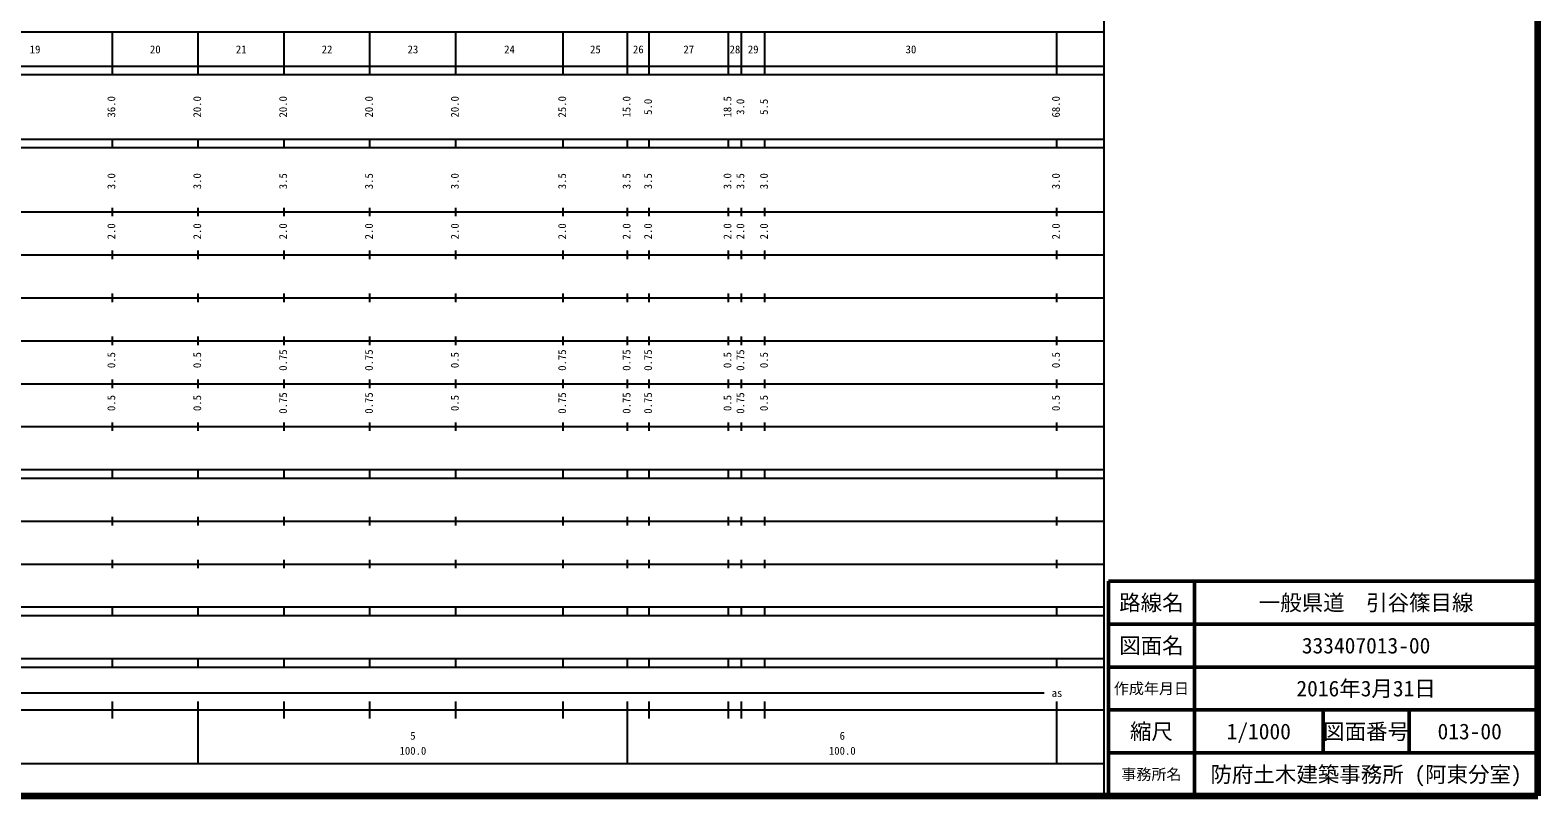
# Model space of a CAD drawing. Units: millimetres on the paper, enlarged 1000 times. Extents: x 40000 to 680000, y 20000 to 380000.
# Drawn here: x 328851 to 680000, y 20000 to 198357 of the extents above; entities that cross this region are included whole.
import ezdxf
from ezdxf.enums import TextEntityAlignment as Align

# ---------------------------------------------------------------- set-up
doc = ezdxf.new("R2010")
doc.units = ezdxf.units.MM
doc.header["$LTSCALE"] = 1000
for name, color, linetype, lineweight in [('M-TTL', 2, 'Continuous', 140), ('M-TTL-BAND', 7, 'Continuous', 25), ('M-TTL-FRAM', 2, 'Continuous', 50), ('M-TTL-LINE', 7, 'Continuous', 50)]:
    doc.layers.add(name, color=color, linetype=linetype, lineweight=lineweight)
doc.layers.add('M-TTL-TXT', color=7, linetype='Continuous')
doc.styles.add('ＭＳ ゴシック', font='')
doc.styles.get('ＭＳ ゴシック').set_extended_font_data('MS Gothic')

msp = doc.modelspace()

# ---------------------------------------------------------------- linework, layer by layer
at = {"layer": 'M-TTL'}
for p, q in [((680000, 20000), (680000, 380000)), ((40000, 20000), (680000, 20000))]:
    msp.add_line(p, q, dxfattribs=at)
at = {"layer": 'M-TTL-BAND'}
for p, q in [((579000, 20000), (579000, 370000)), ((68000, 198000), (579000, 198000)), ((348000, 188000), (348000, 198000)), ((368000, 188000), (368000, 198000)), ((388000, 188000), (388000, 198000)), ((408000, 188000), (408000, 198000)), ((428000, 188000), (428000, 198000)), ((453000, 188000), (453000, 198000)), ((468000, 188000), (468000, 198000)), ((473000, 188000), (473000, 198000)), ((491500, 188000), (491500, 198000)), ((494500, 188000), (494500, 198000)), ((500000, 188000), (500000, 198000)), ((568000, 188000), (568000, 198000)), ((40000, 190000), (579000, 190000)), ((40000, 188000), (579000, 188000)), ((40000, 173000), (579000, 173000)), ((348000, 171000), (348000, 173000)), ((368000, 171000), (368000, 173000)), ((388000, 171000), (388000, 173000)), ((408000, 171000), (408000, 173000)), ((428000, 171000), (428000, 173000)), ((453000, 171000), (453000, 173000)), ((468000, 171000), (468000, 173000)), ((473000, 171000), (473000, 173000)), ((491500, 171000), (491500, 173000)), ((494500, 171000), (494500, 173000)), ((500000, 171000), (500000, 173000)), ((568000, 171000), (568000, 173000)), ((40000, 171000), (579000, 171000)), ((40000, 156000), (579000, 156000)), ((348000, 155000), (348000, 157000)), ((368000, 155000), (368000, 157000)), ((388000, 155000), (388000, 157000)), ((408000, 155000), (408000, 157000)), ((428000, 155000), (428000, 157000)), ((453000, 155000), (453000, 157000)), ((468000, 155000), (468000, 157000)), ((473000, 155000), (473000, 157000)), ((491500, 155000), (491500, 157000)), ((494500, 155000), (494500, 157000)), ((500000, 155000), (500000, 157000)), ((568000, 155000), (568000, 157000)), ((46000, 146000), (579000, 146000)), ((348000, 145000), (348000, 147000)), ((368000, 145000), (368000, 147000)), ((388000, 145000), (388000, 147000)), ((408000, 145000), (408000, 147000)), ((428000, 145000), (428000, 147000)), ((453000, 145000), (453000, 147000)), ((468000, 145000), (468000, 147000)), ((473000, 145000), (473000, 147000)), ((491500, 145000), (491500, 147000)), ((494500, 145000), (494500, 147000)), ((500000, 145000), (500000, 147000)), ((568000, 145000), (568000, 147000)), ((348000, 135000), (348000, 137000)), ((368000, 135000), (368000, 137000)), ((388000, 135000), (388000, 137000)), ((408000, 135000), (408000, 137000)), ((428000, 135000), (428000, 137000)), ((453000, 135000), (453000, 137000)), ((468000, 135000), (468000, 137000)), ((473000, 135000), (473000, 137000)), ((491500, 135000), (491500, 137000)), ((494500, 135000), (494500, 137000)), ((500000, 135000), (500000, 137000)), ((568000, 135000), (568000, 137000)), ((52000, 136000), (579000, 136000)), ((348000, 125000), (348000, 127000)), ((368000, 125000), (368000, 127000)), ((388000, 125000), (388000, 127000)), ((408000, 125000), (408000, 127000)), ((428000, 125000), (428000, 127000)), ((453000, 125000), (453000, 127000)), ((468000, 125000), (468000, 127000)), ((473000, 125000), (473000, 127000)), ((491500, 125000), (491500, 127000)), ((494500, 125000), (494500, 127000)), ((500000, 125000), (500000, 127000)), ((568000, 125000), (568000, 127000)), ((46000, 126000), (579000, 126000)), ((52000, 116000), (579000, 116000)), ((348000, 115000), (348000, 117000)), ((368000, 115000), (368000, 117000)), ((388000, 115000), (388000, 117000)), ((408000, 115000), (408000, 117000)), ((428000, 115000), (428000, 117000)), ((453000, 115000), (453000, 117000)), ((468000, 115000), (468000, 117000)), ((473000, 115000), (473000, 117000)), ((491500, 115000), (491500, 117000)), ((494500, 115000), (494500, 117000)), ((500000, 115000), (500000, 117000)), ((568000, 115000), (568000, 117000)), ((46000, 106000), (579000, 106000)), ((348000, 105000), (348000, 107000)), ((368000, 105000), (368000, 107000)), ((388000, 105000), (388000, 107000)), ((408000, 105000), (408000, 107000)), ((428000, 105000), (428000, 107000)), ((453000, 105000), (453000, 107000)), ((468000, 105000), (468000, 107000)), ((473000, 105000), (473000, 107000)), ((491500, 105000), (491500, 107000)), ((494500, 105000), (494500, 107000)), ((500000, 105000), (500000, 107000)), ((568000, 105000), (568000, 107000)), ((40000, 96000), (579000, 96000)), ((348000, 94000), (348000, 96000)), ((368000, 94000), (368000, 96000)), ((388000, 94000), (388000, 96000)), ((408000, 94000), (408000, 96000)), ((428000, 94000), (428000, 96000)), ((453000, 94000), (453000, 96000)), ((468000, 94000), (468000, 96000)), ((473000, 94000), (473000, 96000)), ((491500, 94000), (491500, 96000)), ((494500, 94000), (494500, 96000)), ((500000, 94000), (500000, 96000)), ((568000, 94000), (568000, 96000)), ((40000, 94000), (579000, 94000)), ((348000, 83000), (348000, 85000)), ((368000, 83000), (368000, 85000)), ((388000, 83000), (388000, 85000)), ((408000, 83000), (408000, 85000)), ((428000, 83000), (428000, 85000)), ((453000, 83000), (453000, 85000)), ((468000, 83000), (468000, 85000)), ((473000, 83000), (473000, 85000)), ((491500, 83000), (491500, 85000)), ((494500, 83000), (494500, 85000)), ((500000, 83000), (500000, 85000)), ((568000, 83000), (568000, 85000)), ((49000, 84000), (579000, 84000)), ((40000, 74000), (579000, 74000)), ((348000, 73000), (348000, 75000)), ((368000, 73000), (368000, 75000)), ((388000, 73000), (388000, 75000)), ((408000, 73000), (408000, 75000)), ((428000, 73000), (428000, 75000)), ((453000, 73000), (453000, 75000)), ((468000, 73000), (468000, 75000)), ((473000, 73000), (473000, 75000)), ((491500, 73000), (491500, 75000)), ((494500, 73000), (494500, 75000)), ((500000, 73000), (500000, 75000)), ((568000, 73000), (568000, 75000)), ((40000, 64000), (579000, 64000)), ((348000, 62000), (348000, 64000)), ((368000, 62000), (368000, 64000)), ((388000, 62000), (388000, 64000)), ((408000, 62000), (408000, 64000)), ((428000, 62000), (428000, 64000)), ((453000, 62000), (453000, 64000)), ((468000, 62000), (468000, 64000)), ((473000, 62000), (473000, 64000)), ((491500, 62000), (491500, 64000)), ((494500, 62000), (494500, 64000)), ((500000, 62000), (500000, 64000)), ((568000, 62000), (568000, 64000)), ((40000, 62000), (579000, 62000)), ((40000, 52000), (579000, 52000)), ((40000, 50000), (579000, 50000)), ((348000, 50000), (348000, 52000)), ((368000, 50000), (368000, 52000)), ((388000, 50000), (388000, 52000)), ((408000, 50000), (408000, 52000)), ((428000, 50000), (428000, 52000)), ((453000, 50000), (453000, 52000)), ((468000, 50000), (468000, 52000)), ((473000, 50000), (473000, 52000)), ((491500, 50000), (491500, 52000)), ((494500, 50000), (494500, 52000)), ((500000, 50000), (500000, 52000)), ((568000, 50000), (568000, 52000)), ((132408, 44000), (565000, 44000)), ((40000, 40000), (579000, 40000)), ((348000, 38000), (348000, 42000)), ((368000, 27500), (368000, 42000)), ((388000, 38000), (388000, 42000)), ((408000, 38000), (408000, 42000)), ((428000, 38000), (428000, 42000)), ((453000, 38000), (453000, 42000)), ((468000, 27500), (468000, 42000)), ((473000, 38000), (473000, 42000)), ((491500, 38000), (491500, 42000)), ((494500, 38000), (494500, 42000)), ((500000, 38000), (500000, 42000)), ((568000, 27500), (568000, 42000)), ((68000, 27500), (579000, 27500))]:
    msp.add_line(p, q, dxfattribs=at)
at = {"layer": 'M-TTL-FRAM'}
for p, q in [((680000, 70000), (580000, 70000)), ((580000, 70000), (580000, 20000))]:
    msp.add_line(p, q, dxfattribs=at)
at = {"layer": 'M-TTL-LINE'}
for p, q in [((600000, 70000), (600000, 20000)), ((680000, 60000), (580000, 60000)), ((680000, 50000), (580000, 50000)), ((680000, 40000), (580000, 40000)), ((630000, 40000), (630000, 30000)), ((650000, 40000), (650000, 30000)), ((680000, 30000), (580000, 30000))]:
    msp.add_line(p, q, dxfattribs=at)

# ---------------------------------------------------------------- texts
at = {"layer": 'M-TTL-BAND', "style": 'ＭＳ ゴシック'}
for s, p in [('19', (330000, 192405)), ('20', (358000, 192405)), ('21', (378000, 192405)), ('22', (398000, 192405)), ('23', (418000, 192405)), ('24', (440500, 192405)), ('25', (460500, 192405)), ('26', (470500, 192405)), ('27', (482250, 192405)), ('28', (493000, 192405)), ('29', (497250, 192405)), ('30', (534000, 192405)), ('as', (568000, 42500)), ('5', (418000, 32523)), ('6', (518000, 32523)), ('100.0', (418000, 29033)), ('100.0', (518000, 29033))]:
    msp.add_text(s, height=1833, dxfattribs=at).set_placement(p, align=Align.BOTTOM_CENTER)
for s, p in [('36.0', (349217, 180500)), ('20.0', (369217, 180500)), ('20.0', (389217, 180500)), ('20.0', (409217, 180500)), ('20.0', (429217, 180500)), ('25.0', (454217, 180500)), ('15.0', (469217, 180500)), ('18.5', (492717, 180500)), ('68.0', (569217, 180500)), ('5.0', (474217, 180500)), ('3.0', (495717, 180500)), ('5.5', (501217, 180500)), ('3.0', (349217, 163174)), ('3.0', (369217, 163174)), ('3.5', (389217, 163174)), ('3.5', (409217, 163174)), ('3.0', (429217, 163174)), ('3.5', (454217, 163174)), ('3.5', (469217, 163174)), ('3.5', (474217, 163174)), ('3.0', (492717, 163174)), ('3.5', (495717, 163174)), ('3.0', (501217, 163174)), ('3.0', (569217, 163174)), ('2.0', (349217, 151500)), ('2.0', (369217, 151500)), ('2.0', (389217, 151500)), ('2.0', (409217, 151500)), ('2.0', (429217, 151500)), ('2.0', (454217, 151500)), ('2.0', (469217, 151500)), ('2.0', (474217, 151500)), ('2.0', (492717, 151500)), ('2.0', (495717, 151500)), ('2.0', (501217, 151500)), ('2.0', (569217, 151500)), ('0.5', (349217, 121500)), ('0.5', (369217, 121500)), ('0.75', (389217, 121500)), ('0.75', (409217, 121500)), ('0.5', (429217, 121500)), ('0.75', (454217, 121500)), ('0.75', (469217, 121500)), ('0.75', (474217, 121500)), ('0.5', (492717, 121500)), ('0.75', (495717, 121500)), ('0.5', (501217, 121500)), ('0.5', (569217, 121500)), ('0.5', (349217, 111500)), ('0.5', (369217, 111500)), ('0.75', (389217, 111500)), ('0.75', (409217, 111500)), ('0.5', (429217, 111500)), ('0.75', (454217, 111500)), ('0.75', (469217, 111500)), ('0.75', (474217, 111500)), ('0.5', (492717, 111500)), ('0.75', (495717, 111500)), ('0.5', (501217, 111500)), ('0.5', (569217, 111500))]:
    msp.add_text(s, height=1833, rotation=90, dxfattribs=at).set_placement(p, align=Align.BOTTOM_CENTER)
at = {"layer": 'M-TTL-TXT', "style": 'ＭＳ ゴシック'}
for s, height, p in [('路線名', 3666, (590000, 65000)), ('路線名', 3666, (590000, 65000)), ('一般県道\u3000引谷篠目線', 3666, (640000, 65000)), ('図面名', 3666, (590000, 55000)), ('図面名', 3666, (590000, 55000)), ('333407013-00', 3666, (640000, 55000)), ('作成年月日', 2566, (590000, 45000)), ('作成年月日', 2566, (590000, 45000)), ('2016年3月31日', 3666, (640000, 45000)), ('縮尺', 3666, (590000, 35000)), ('縮尺', 3666, (590000, 35000)), ('1/1000', 3666, (615000, 35000)), ('図面番号', 3666, (640000, 35000)), ('図面番号', 3666, (640000, 35000)), ('013-00', 3666, (664125, 35000)), ('事務所名', 2566, (590000, 25000)), ('事務所名', 2566, (590000, 25000)), ('防府土木建築事務所 (阿東分室)', 3666, (640000, 25000))]:
    msp.add_text(s, height=height, dxfattribs=at).set_placement(p, align=Align.MIDDLE_CENTER)

doc.saveas('drawing.dxf')
